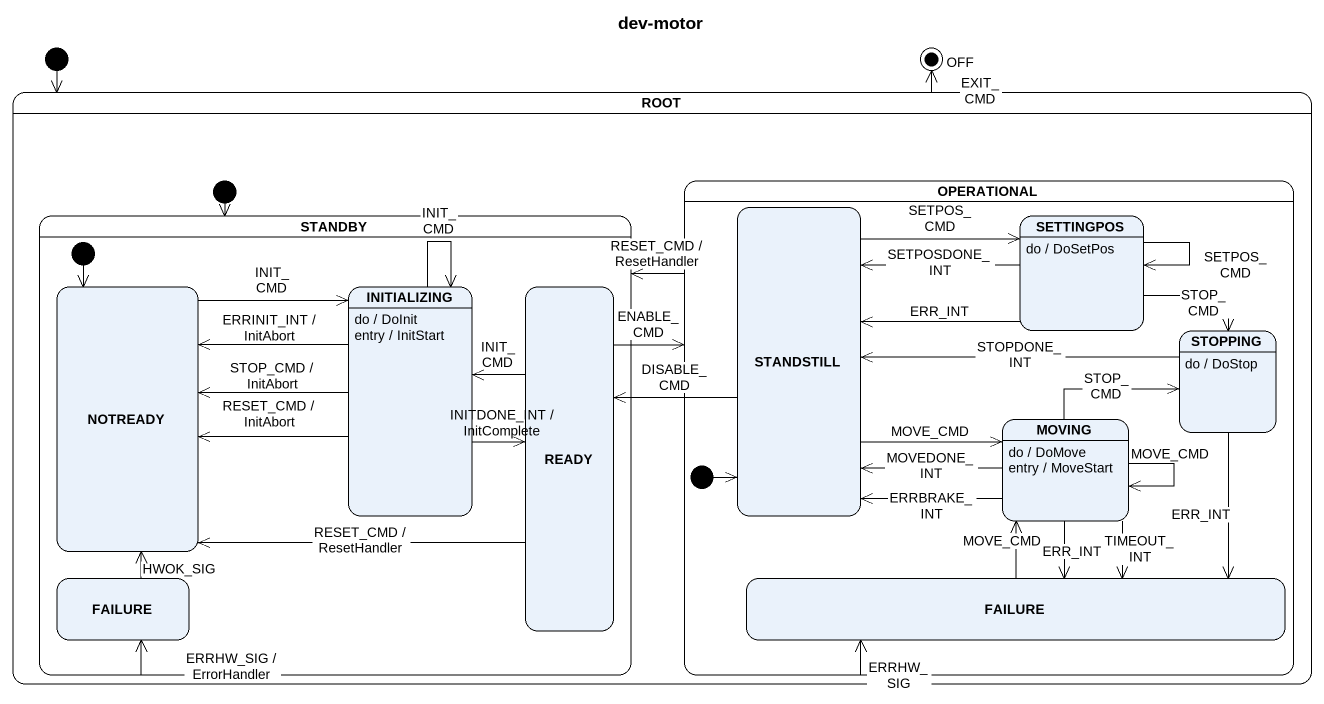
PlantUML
@startuml
title dev-motor
hide empty description
state ROOT {
  state OPERATIONAL {
    state STANDSTILL
    state SETTINGPOS
    SETTINGPOS : do / DoSetPos
    state STOPPING
    STOPPING : do / DoStop
    state MOVING
    MOVING : do / DoMove
    MOVING : entry / MoveStart
    state "FAILURE" as FAILURE_2
    [*] -up-> STANDSTILL
  }
  state STANDBY {
    state NOTREADY
    state INITIALIZING
    INITIALIZING : do / DoInit
    INITIALIZING : entry / InitStart
    state READY
    state FAILURE
    [*] --> NOTREADY
  }
  [*] --> STANDBY
}
state OFF <<end>>
[*] -right-> ROOT
ROOT -up-> OFF : EXIT_CMD
OPERATIONAL -left-> STANDBY : RESET_CMD / ResetHandler
OPERATIONAL --> FAILURE_2 : ERRHW_SIG
STANDBY --> FAILURE : ERRHW_SIG / ErrorHandler
STANDSTILL -right-> SETTINGPOS : SETPOS_CMD
STANDSTILL -left-> READY : DISABLE_CMD
STANDSTILL -right-> MOVING : MOVE_CMD
SETTINGPOS -left-> STANDSTILL : SETPOSDONE_INT
SETTINGPOS -left-> STANDSTILL : ERR_INT
SETTINGPOS --> SETTINGPOS : SETPOS_CMD
SETTINGPOS --> STOPPING : STOP_CMD
NOTREADY -right-> INITIALIZING : INIT_CMD
INITIALIZING -left-> NOTREADY : ERRINIT_INT / InitAbort
INITIALIZING -left-> NOTREADY : STOP_CMD / InitAbort
INITIALIZING -left-> NOTREADY : RESET_CMD / InitAbort
INITIALIZING --> INITIALIZING : INIT_CMD
INITIALIZING -right-> READY : INITDONE_INT / InitComplete
READY -right-> OPERATIONAL : ENABLE_CMD
READY -left-> NOTREADY : RESET_CMD / ResetHandler
READY -left-> INITIALIZING : INIT_CMD
STOPPING -left-> STANDSTILL : STOPDONE_INT
STOPPING --> FAILURE_2 : ERR_INT
MOVING -left-> STANDSTILL : MOVEDONE_INT
MOVING -left-> STANDSTILL : ERRBRAKE_INT
MOVING -right-> STOPPING : STOP_CMD
MOVING --> MOVING : MOVE_CMD
MOVING --> FAILURE_2 : TIMEOUT_INT
MOVING --> FAILURE_2 : ERR_INT
FAILURE -up-> NOTREADY : HWOK_SIG
FAILURE_2 -up-> MOVING : MOVE_CMD
@enduml
